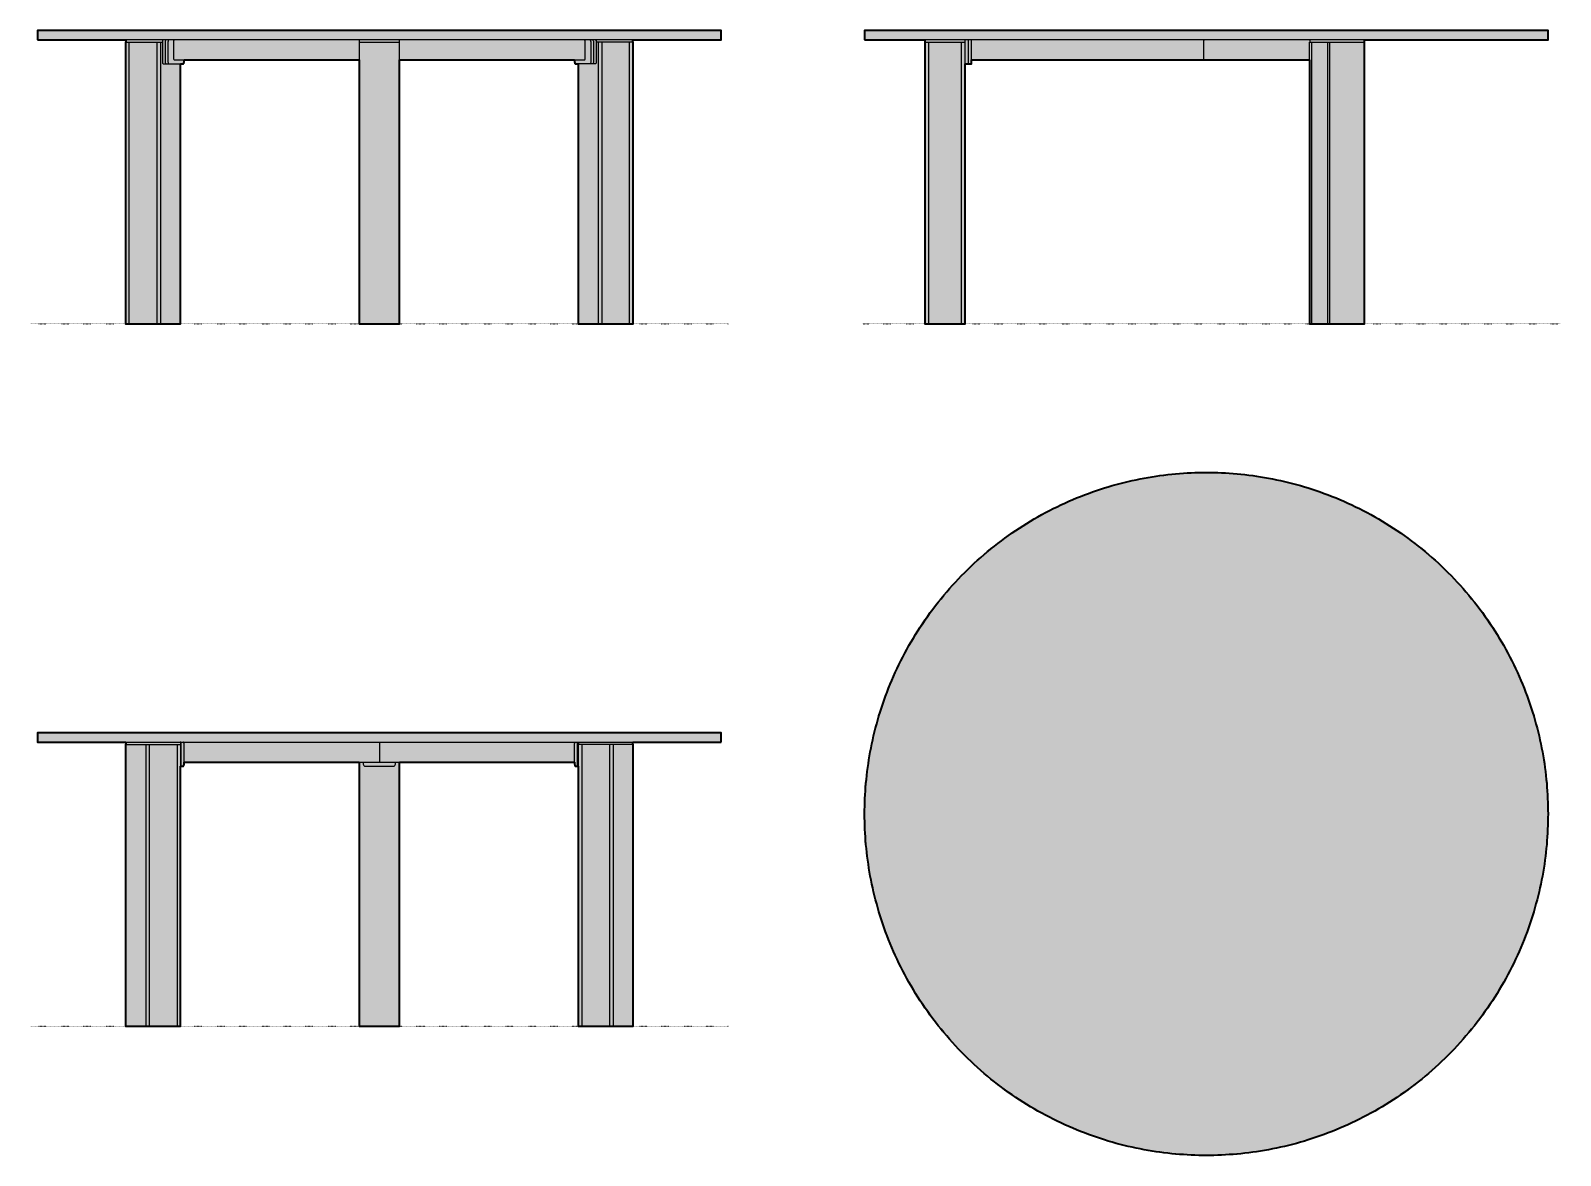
# Model space of a CAD drawing. Header units: millimetres. Extents: x 0 to 3805, y -2070 to 730.
import ezdxf

# ---------------------------------------------------------------- set-up
doc = ezdxf.new("R2010")
doc.units = ezdxf.units.MM
doc.linetypes.add('Dots', pattern=[1, 0, -1])
doc.layers.add('Blocks', color=7, linetype='Continuous')
doc.layers.add('Blocks$Fill', color=7, linetype='Continuous', true_color=0xffffff)
for name, color, linetype, lineweight, true_color in [('Blocks$Inner', 7, 'Continuous', 25, 0x007f00), ('Blocks$Outline', 7, 'Continuous', 35, 0xff3f3f), ('Groud', 7, 'Dots', 25, 0x243775)]:
    doc.layers.add(name, color=color, linetype=linetype, lineweight=lineweight, true_color=true_color)

# ---------------------------------------------------------------- blocks, each defined once
blk = doc.blocks.new('HEB 05 Table Top')
at = {"layer": 'Blocks$Fill'}
blk.add_hatch(color=256, dxfattribs=at).paths.add_polyline_path([(1700, 0), (1699.8, 18.9), (1699.2, 37.9), (1698.1, 57.1), (1696.6, 76.4), (1694.6, 95.8), (1692.1, 115.3), (1689.2, 135), (1685.8, 154.7), (1681.9, 174.4), (1677.5, 194.2), (1672.6, 214.1), (1667.2, 233.9), (1661.3, 253.7), (1654.8, 273.5), (1647.8, 293.2), (1640.3, 312.9), (1632.3, 332.4), (1623.7, 351.9), (1614.6, 371.2), (1605, 390.4), (1594.9, 409.4), (1584.3, 428.2), (1573.1, 446.8), (1561.4, 465.1), (1549.3, 483.2), (1536.6, 501), (1523.5, 518.6), (1509.9, 535.8), (1495.8, 552.6), (1481.3, 569.1), (1466.4, 585.3), (1451, 601), (1435.3, 616.4), (1419.1, 631.3), (1402.6, 645.8), (1385.8, 659.9), (1368.6, 673.5), (1351, 686.6), (1333.2, 699.3), (1315.1, 711.4), (1296.8, 723.1), (1278.2, 734.3), (1259.4, 744.9), (1240.4, 755), (1221.2, 764.6), (1201.9, 773.7), (1182.4, 782.3), (1162.9, 790.3), (1143.2, 797.8), (1123.5, 804.8), (1103.7, 811.3), (1083.9, 817.2), (1064.1, 822.6), (1044.2, 827.5), (1024.4, 831.9), (1004.7, 835.8), (985, 839.2), (965.3, 842.1), (945.8, 844.6), (926.4, 846.6), (907.1, 848.1), (887.9, 849.2), (868.9, 849.8), (850, 850), (831.1, 849.8), (812.1, 849.2), (792.9, 848.1), (773.6, 846.6), (754.2, 844.6), (734.7, 842.1), (715, 839.2), (695.3, 835.8), (675.6, 831.9), (655.8, 827.5), (635.9, 822.6), (616.1, 817.2), (596.3, 811.3), (576.5, 804.8), (556.8, 797.8), (537.1, 790.3), (517.6, 782.3), (498.1, 773.7), (478.8, 764.6), (459.6, 755), (440.6, 744.9), (421.8, 734.3), (403.2, 723.1), (384.9, 711.4), (366.8, 699.3), (349, 686.6), (331.4, 673.5), (314.2, 659.9), (297.4, 645.8), (280.9, 631.3), (264.7, 616.4), (249, 601), (233.6, 585.3), (218.7, 569.1), (204.2, 552.6), (190.1, 535.8), (176.5, 518.6), (163.4, 501), (150.7, 483.2), (138.6, 465.1), (126.9, 446.8), (115.7, 428.2), (105.1, 409.4), (95, 390.4), (85.4, 371.2), (76.3, 351.9), (67.7, 332.4), (59.7, 312.9), (52.2, 293.2), (45.2, 273.5), (38.7, 253.7), (32.8, 233.9), (27.4, 214.1), (22.5, 194.2), (18.1, 174.4), (14.2, 154.7), (10.8, 135), (7.9, 115.3), (5.4, 95.8), (3.4, 76.4), (1.9, 57.1), (0.8, 37.9), (0.2, 18.9), (0, 0), (0.2, -18.9), (0.8, -37.9), (1.9, -57.1), (3.4, -76.4), (5.4, -95.8), (7.9, -115.3), (10.8, -135), (14.2, -154.7), (18.1, -174.4), (22.5, -194.2), (27.4, -214.1), (32.8, -233.9), (38.7, -253.7), (45.2, -273.5), (52.2, -293.2), (59.7, -312.9), (67.7, -332.4), (76.3, -351.9), (85.4, -371.2), (95, -390.4), (105.1, -409.4), (115.7, -428.2), (126.9, -446.8), (138.6, -465.1), (150.7, -483.2), (163.4, -501), (176.5, -518.6), (190.1, -535.8), (204.2, -552.6), (218.7, -569.1), (233.6, -585.3), (249, -601), (264.7, -616.4), (280.9, -631.3), (297.4, -645.8), (314.2, -659.9), (331.4, -673.5), (349, -686.6), (366.8, -699.3), (384.9, -711.4), (403.2, -723.1), (421.8, -734.3), (440.6, -744.9), (459.6, -755), (478.8, -764.6), (498.1, -773.7), (517.6, -782.3), (537.1, -790.3), (556.8, -797.8), (576.5, -804.8), (596.3, -811.3), (616.1, -817.2), (635.9, -822.6), (655.8, -827.5), (675.6, -831.9), (695.3, -835.8), (715, -839.2), (734.7, -842.1), (754.2, -844.6), (773.6, -846.6), (792.9, -848.1), (812.1, -849.2), (831.1, -849.8), (850, -850), (868.9, -849.8), (887.9, -849.2), (907.1, -848.1), (926.4, -846.6), (945.8, -844.6), (965.3, -842.1), (985, -839.2), (1004.7, -835.8), (1024.4, -831.9), (1044.2, -827.5), (1064.1, -822.6), (1083.9, -817.2), (1103.7, -811.3), (1123.5, -804.8), (1143.2, -797.8), (1162.9, -790.3), (1182.4, -782.3), (1201.9, -773.7), (1221.2, -764.6), (1240.4, -755), (1259.4, -744.9), (1278.2, -734.3), (1296.8, -723.1), (1315.1, -711.4), (1333.2, -699.3), (1351, -686.6), (1368.6, -673.5), (1385.8, -659.9), (1402.6, -645.8), (1419.1, -631.3), (1435.3, -616.4), (1451, -601), (1466.4, -585.3), (1481.3, -569.1), (1495.8, -552.6), (1509.9, -535.8), (1523.5, -518.6), (1536.6, -501), (1549.3, -483.2), (1561.4, -465.1), (1573.1, -446.8), (1584.3, -428.2), (1594.9, -409.4), (1605, -390.4), (1614.6, -371.2), (1623.7, -351.9), (1632.3, -332.4), (1640.3, -312.9), (1647.8, -293.2), (1654.8, -273.5), (1661.3, -253.7), (1667.2, -233.9), (1672.6, -214.1), (1677.5, -194.2), (1681.9, -174.4), (1685.8, -154.7), (1689.2, -135), (1692.1, -115.3), (1694.6, -95.8), (1696.6, -76.4), (1698.1, -57.1), (1699.2, -37.9), (1699.8, -18.9)], flags=0)
at = {"layer": 'Blocks$Inner'}
blk.add_circle((850, 0), 850, dxfattribs=at)
at = {"layer": 'Blocks$Outline'}
blk.add_rational_spline([(1700, 0), (1700, 850), (850, 850), (0, 850), (0, 0), (0, -850), (850, -850), (1700, -850), (1700, 0)], [1, 0.707106781187, 1, 0.707106781187, 1, 0.707106781187, 1, 0.707106781187, 1], degree=2, knots=[0, 0, 0, 1335.176878, 1335.176878, 2670.353756, 2670.353756, 4005.530633, 4005.530633, 5340.707511, 5340.707511, 5340.707511], dxfattribs=at)
blk = doc.blocks.new('HEB 05 Table Side')
at = {"layer": 'Blocks$Fill'}
blk.add_hatch(color=256, dxfattribs=at).paths.add_polyline_path([(1111, 657), (1111, 0), (1247.6, 0), (1247.6, 701), (1247.3, 701), (1247.3, 707), (1704.3, 707), (1704.3, 730), (4.3, 730), (4.3, 707), (154.3, 707), (154.3, 0), (254.3, 0), (254.3, 647), (270.3, 647), (270.3, 657)], flags=0)
at = {"layer": 'Blocks$Inner'}
blk.add_line((847.1, 703), (847.1, 661), dxfattribs=at)
for points in [[(4.3, 707), (4.3, 730), (1704.3, 730), (1704.3, 707)], [(1111, 701), (1247.6, 701), (1247.6, 0), (1111, 0)]]:
    blk.add_lwpolyline(points, close=True, dxfattribs=at)
for points in [[(154.3, 707), (154.3, 0), (254.3, 0), (254.3, 707)], [(154.3, 701), (254.3, 701)], [(164.3, 0), (164.3, 701)], [(244.3, 701), (244.3, 0)], [(254.3, 647), (270.3, 647), (270.3, 707)], [(262.3, 707), (262.3, 647)], [(1111.4, 707), (1111.4, 701)], [(1116, 701), (1116, 0)], [(1156, 701), (1156, 0)], [(1161, 701), (1161, 0)], [(1247.3, 707), (1247.3, 701)], [(270.3, 657), (1111, 657)]]:
    blk.add_lwpolyline(points, dxfattribs=at)
for centre, radius, start, end in [((853.8, 703), 6.67, 164.0123, 180), ((851.5, 703.7), 4.29, 142.1197, 164.0123), ((849.6, 705.1), 1.87, 96.4993, 142.1197), ((853.8, 661), 6.67, 180, 195.9877), ((851.5, 660.3), 4.29, 195.9877, 217.8803), ((849.6, 658.9), 1.87, 217.8803, 263.5007)]:
    blk.add_arc(centre, radius, start, end, dxfattribs=at)
at = {"layer": 'Blocks$Outline'}
for points in [[(1247.3, 707), (1704.3, 707), (1704.3, 730), (4.3, 730), (4.3, 707)], [(4.3, 707), (154.3, 707)], [(154.3, 707), (154.3, 0), (254.3, 0), (254.3, 647)], [(1111, 657), (1111, 0), (1247.6, 0), (1247.6, 701), (1247.3, 701)], [(1247.3, 701), (1247.3, 707)], [(254.3, 647), (270.3, 647), (270.3, 657)], [(270.3, 657), (1111, 657)]]:
    blk.add_lwpolyline(points, dxfattribs=at)
blk = doc.blocks.new('HEB 05 Table Back')
at = {"layer": 'Blocks$Fill'}
blk.add_hatch(color=256, dxfattribs=at).paths.add_polyline_path([(1717.5, 707), (1717.5, 730), (17.5, 730), (17.5, 707), (236.6, 707), (236.6, 701), (236.3, 701), (236.3, 0), (372.9, 0), (372.9, 647), (379.2, 647), (379.3, 647), (379.3, 647), (379.4, 647), (379.4, 647), (379.4, 647), (379.5, 647), (379.5, 647), (379.6, 647), (379.6, 647.1), (379.6, 647.1), (379.7, 647.1), (379.7, 647.1), (379.8, 647.1), (379.8, 647.1), (379.8, 647.2), (379.9, 647.2), (379.9, 647.2), (380, 647.2), (380, 647.3), (380.1, 647.3), (380.1, 647.3), (380.1, 647.4), (380.2, 647.4), (380.2, 647.4), (380.3, 647.5), (380.3, 647.5), (380.3, 647.5), (380.4, 647.6), (380.4, 647.6), (380.4, 647.6), (380.5, 647.7), (380.5, 647.7), (380.5, 647.7), (380.6, 647.8), (380.6, 647.8), (380.6, 647.9), (380.7, 647.9), (380.7, 647.9), (380.7, 648), (380.8, 648), (380.8, 648.1), (380.8, 648.1), (380.8, 648.2), (380.9, 648.2), (380.9, 648.3), (380.9, 648.3), (380.9, 648.3), (381, 648.4), (381, 648.6), (381.1, 648.7), (381.2, 648.9), (381.3, 649.1), (381.3, 649.3), (381.4, 649.5), (381.4, 649.7), (381.5, 649.9), (381.5, 650.1), (381.6, 650.4), (381.6, 650.7), (381.7, 650.9), (381.7, 651.2), (381.7, 651.5), (381.7, 651.7), (381.7, 652), (381.7, 657), (817.5, 657), (817.5, 0), (917.5, 0), (917.5, 657), (1353.2, 657), (1353.2, 652), (1353.2, 651.7), (1353.3, 651.5), (1353.3, 651.2), (1353.3, 650.9), (1353.3, 650.7), (1353.4, 650.4), (1353.4, 650.1), (1353.5, 649.9), (1353.5, 649.7), (1353.6, 649.5), (1353.6, 649.3), (1353.7, 649.1), (1353.8, 648.9), (1353.8, 648.7), (1353.9, 648.6), (1354, 648.4), (1354, 648.3), (1354.1, 648.3), (1354.1, 648.3), (1354.1, 648.2), (1354.1, 648.2), (1354.2, 648.1), (1354.2, 648.1), (1354.2, 648), (1354.2, 648), (1354.3, 647.9), (1354.3, 647.9), (1354.3, 647.9), (1354.4, 647.8), (1354.4, 647.8), (1354.4, 647.7), (1354.5, 647.7), (1354.5, 647.7), (1354.5, 647.6), (1354.6, 647.6), (1354.6, 647.6), (1354.6, 647.5), (1354.7, 647.5), (1354.7, 647.5), (1354.8, 647.4), (1354.8, 647.4), (1354.8, 647.4), (1354.9, 647.3), (1354.9, 647.3), (1355, 647.3), (1355, 647.2), (1355, 647.2), (1355.1, 647.2), (1355.1, 647.2), (1355.2, 647.1), (1355.2, 647.1), (1355.2, 647.1), (1355.3, 647.1), (1355.3, 647.1), (1355.4, 647.1), (1355.4, 647), (1355.4, 647), (1355.5, 647), (1355.5, 647), (1355.6, 647), (1355.6, 647), (1355.7, 647), (1355.7, 647), (1355.7, 647), (1362.1, 647), (1362.1, 0), (1498.7, 0), (1498.7, 701), (1498.3, 701), (1498.3, 707)], flags=0)
at = {"layer": 'Blocks$Inner'}
for p, q in [((374.8, 652), (374.8, 702)), ((381.7, 652), (381.7, 702)), ((1353.2, 652), (1353.2, 702)), ((1360.2, 652), (1360.2, 702)), ((372.9, 647), (379.2, 647)), ((827.5, 657), (827.5, 652)), ((832.5, 647), (902.5, 647)), ((907.5, 652), (907.5, 657)), ((1362.1, 647), (1355.7, 647))]:
    blk.add_line(p, q, dxfattribs=at)
for points in [[(1717.5, 707), (1717.5, 730), (17.5, 730), (17.5, 707)], [(372.9, 701), (372.9, 0), (236.3, 0), (236.3, 701)], [(1362.1, 701), (1362.1, 0), (1498.7, 0), (1498.7, 701)]]:
    blk.add_lwpolyline(points, close=True, dxfattribs=at)
for points in [[(236.6, 707), (236.6, 701)], [(286.3, 701), (286.3, 0)], [(294.9, 701), (294.9, 0)], [(364.2, 701), (364.2, 0)], [(372.5, 707), (372.5, 701)], [(867.5, 707), (867.5, 657)], [(1362.5, 707), (1362.5, 701)], [(1370.8, 701), (1370.8, 0)], [(1440, 701), (1440, 0)], [(1448.7, 701), (1448.7, 0)], [(1498.3, 707), (1498.3, 701)], [(381.7, 657), (1353.2, 657)], [(917.5, 657), (917.5, 0), (817.5, 0), (817.5, 657)]]:
    blk.add_lwpolyline(points, dxfattribs=at)
for centre, radius, start, end in [((372.3, 705.6), 1.39, 59.7311, 85.7283), ((371.4, 704.4), 2.91, 25.3158, 57.0268), ((368.3, 702.7), 6.41, 12.7389, 26.8465), ((365.4, 702), 9.36, 359.8074, 12.9587), ((379.2, 705.6), 1.39, 59.7311, 85.7283), ((378.3, 704.4), 2.91, 25.3158, 57.0268), ((375.2, 702.7), 6.41, 12.7389, 26.8465), ((372.4, 702), 9.36, 359.8074, 12.9587), ((371.5, 649.6), 2.78, 299.4629, 335.2202), ((368.3, 651.3), 6.41, 333.1535, 347.2611), ((365.4, 652), 9.36, 347.0413, 0.1926), ((379.2, 648.4), 1.36, 270.5014, 299.5289), ((378.4, 649.6), 2.86, 302.1152, 334.9607), ((375.2, 651.3), 6.41, 333.1535, 347.2611), ((372.4, 652), 9.36, 347.0413, 0.1926), ((832.5, 652), 5, 180, 270), ((902.5, 652), 5, 270, 0)]:
    blk.add_arc(centre, radius, start, end, dxfattribs=at)
at = {"layer": 'Blocks$Inner', "extrusion": (0, 0, -1)}
for centre, radius, start, end in [((-1362.6, 702), 9.36, 359.8074, 12.9587), ((-1359.7, 702.7), 6.41, 12.7389, 26.8465), ((-1356.6, 704.4), 2.91, 25.3158, 57.0268), ((-1355.8, 705.6), 1.39, 59.7311, 85.7283), ((-1369.5, 702), 9.36, 359.8074, 12.9587), ((-1366.7, 702.7), 6.41, 12.7389, 26.8465), ((-1363.6, 704.4), 2.91, 25.3158, 57.0268), ((-1362.7, 705.6), 1.39, 59.7311, 85.7283), ((-1362.6, 652), 9.36, 347.0413, 0.1926), ((-1359.7, 651.3), 6.41, 333.1535, 347.2611), ((-1356.6, 649.6), 2.86, 302.1152, 334.9607), ((-1355.8, 648.4), 1.36, 270.5014, 299.5289), ((-1369.5, 652), 9.36, 347.0413, 0.1926), ((-1366.7, 651.3), 6.41, 333.1535, 347.2611), ((-1363.5, 649.6), 2.78, 299.4629, 335.2202)]:
    blk.add_arc(centre, radius, start, end, dxfattribs=at)
at = {"layer": 'Blocks$Outline'}
for points in [[(1717.5, 707), (1717.5, 730), (17.5, 730), (17.5, 707), (236.6, 707)], [(236.6, 701), (236.3, 701), (236.3, 0), (372.9, 0), (372.9, 647)], [(236.6, 707), (236.6, 701)], [(1362.1, 647), (1362.1, 0), (1498.7, 0), (1498.7, 701), (1498.3, 701)], [(1498.3, 701), (1498.3, 707)], [(1498.3, 707), (1717.5, 707)], [(381.7, 657), (817.5, 657)], [(817.5, 657), (817.5, 0), (917.5, 0), (917.5, 657)], [(917.5, 657), (1353.2, 657)]]:
    blk.add_lwpolyline(points, dxfattribs=at)
for points, weights, knots in [([(372.9, 647), (376, 647), (379.2, 647), (379.6, 647), (379.9, 647.2), (380.6, 647.6), (381, 648.4), (381.3, 649.1), (381.5, 649.9), (381.7, 650.9), (381.7, 652), (381.7, 654.5), (381.7, 657)], [1, 1, 1, 0.968087540075, 1, 0.9592019545, 1, 0.992431256497, 1, 0.993421566528, 1, 1, 1], [0, 0, 0, 6.356349, 6.356349, 7.045719, 7.045719, 8.683359, 8.683359, 10.262486, 10.262486, 12.411206, 12.411206, 17.411206, 17.411206, 17.411206]), ([(1353.2, 657), (1353.2, 654.5), (1353.2, 652), (1353.2, 650.9), (1353.5, 649.9), (1353.7, 649.1), (1354, 648.4), (1354.4, 647.6), (1355.1, 647.2), (1355.4, 647), (1355.7, 647), (1358.9, 647), (1362.1, 647)], [1, 1, 1, 0.993421566528, 1, 0.992431256497, 1, 0.9592019545, 1, 0.968087540075, 1, 1, 1], [-17.411206, -17.411206, -17.411206, -12.411206, -12.411206, -10.262486, -10.262486, -8.683359, -8.683359, -7.045719, -7.045719, -6.356349, -6.356349, 0, 0, 0])]:
    blk.add_rational_spline(points, weights, degree=2, knots=knots, dxfattribs=at)
blk = doc.blocks.new('HEB 05 Table Front')
at = {"layer": 'Blocks$Fill'}
blk.add_hatch(color=256, dxfattribs=at).paths.add_polyline_path([(1498.3, 707), (1717.5, 707), (1717.5, 730), (17.5, 730), (17.5, 707), (236.6, 707), (236.6, 701), (236.3, 701), (236.3, 0), (372.9, 0), (372.9, 647), (379.2, 647), (379.2, 647), (379.3, 647), (379.3, 647), (379.3, 647), (379.4, 647), (379.4, 647), (379.4, 647), (379.4, 647), (379.5, 647), (379.5, 647), (379.5, 647), (379.5, 647), (379.6, 647), (379.6, 647), (379.6, 647.1), (379.6, 647.1), (379.7, 647.1), (379.7, 647.1), (379.7, 647.1), (379.7, 647.1), (379.7, 647.1), (379.8, 647.1), (379.8, 647.1), (379.8, 647.1), (379.8, 647.2), (379.9, 647.2), (379.9, 647.2), (379.9, 647.2), (379.9, 647.2), (380, 647.2), (380, 647.2), (380, 647.2), (380, 647.3), (380.1, 647.3), (380.2, 647.4), (380.2, 647.4), (380.3, 647.5), (380.3, 647.5), (380.4, 647.6), (380.4, 647.6), (380.5, 647.7), (380.5, 647.7), (380.5, 647.8), (380.6, 647.8), (380.6, 647.9), (380.7, 647.9), (380.7, 648), (380.8, 648.1), (380.8, 648.1), (380.8, 648.2), (380.9, 648.2), (380.9, 648.3), (380.9, 648.4), (381, 648.4), (381, 648.5), (381, 648.5), (381.1, 648.6), (381.1, 648.7), (381.1, 648.7), (381.2, 648.8), (381.2, 648.9), (381.2, 648.9), (381.2, 649), (381.2, 649.1), (381.3, 649.2), (381.4, 649.4), (381.4, 649.6), (381.5, 649.8), (381.5, 650), (381.5, 650.1), (381.6, 650.3), (381.6, 650.5), (381.6, 650.7), (381.7, 650.9), (381.7, 651.1), (381.7, 651.3), (381.7, 651.4), (381.7, 651.6), (381.7, 651.8), (381.7, 652), (381.7, 657), (817.5, 657), (817.5, 0), (917.5, 0), (917.5, 657), (1353.2, 657), (1353.2, 652), (1353.2, 651.8), (1353.2, 651.6), (1353.3, 651.4), (1353.3, 651.3), (1353.3, 651.1), (1353.3, 650.9), (1353.3, 650.7), (1353.4, 650.5), (1353.4, 650.3), (1353.4, 650.1), (1353.5, 650), (1353.5, 649.8), (1353.6, 649.6), (1353.6, 649.4), (1353.7, 649.2), (1353.7, 649.1), (1353.7, 649), (1353.8, 648.9), (1353.8, 648.9), (1353.8, 648.8), (1353.8, 648.7), (1353.9, 648.7), (1353.9, 648.6), (1353.9, 648.5), (1354, 648.5), (1354, 648.4), (1354, 648.4), (1354.1, 648.3), (1354.1, 648.2), (1354.1, 648.2), (1354.2, 648.1), (1354.2, 648.1), (1354.2, 648), (1354.3, 647.9), (1354.3, 647.9), (1354.4, 647.8), (1354.4, 647.8), (1354.5, 647.7), (1354.5, 647.7), (1354.6, 647.6), (1354.6, 647.6), (1354.7, 647.5), (1354.7, 647.5), (1354.8, 647.4), (1354.8, 647.4), (1354.9, 647.3), (1354.9, 647.3), (1355, 647.2), (1355, 647.2), (1355, 647.2), (1355, 647.2), (1355.1, 647.2), (1355.1, 647.2), (1355.1, 647.2), (1355.1, 647.2), (1355.1, 647.1), (1355.2, 647.1), (1355.2, 647.1), (1355.2, 647.1), (1355.2, 647.1), (1355.3, 647.1), (1355.3, 647.1), (1355.3, 647.1), (1355.3, 647.1), (1355.4, 647.1), (1355.4, 647), (1355.4, 647), (1355.4, 647), (1355.5, 647), (1355.5, 647), (1355.5, 647), (1355.5, 647), (1355.6, 647), (1355.6, 647), (1355.6, 647), (1355.6, 647), (1355.7, 647), (1355.7, 647), (1355.7, 647), (1355.7, 647), (1362.1, 647), (1362.1, 0), (1498.7, 0), (1498.7, 701), (1498.3, 701)], flags=0)
at = {"layer": 'Blocks$Inner'}
for p, q in [((327.9, 702), (327.9, 652)), ((334.8, 702), (334.8, 652)), ((341.7, 702), (341.7, 652)), ((355.5, 703), (355.5, 661)), ((1379.5, 661), (1379.5, 703)), ((1393.2, 702), (1393.2, 652)), ((1400.2, 702), (1400.2, 652)), ((1407.1, 702), (1407.1, 652)), ((330.4, 647), (379.2, 647)), ((357.5, 657), (817.5, 657)), ((381.7, 652), (381.7, 657)), ((917.5, 657), (1377.5, 657)), ((1353.2, 652), (1353.2, 657)), ((1404.6, 647), (1355.7, 647))]:
    blk.add_line(p, q, dxfattribs=at)
blk.add_lwpolyline([(17.5, 707), (17.5, 730), (1717.5, 730), (1717.5, 707)], close=True, dxfattribs=at)
for points in [[(372.9, 647), (372.9, 0), (236.3, 0), (236.3, 701), (327.9, 701)], [(236.6, 707), (236.6, 701)], [(244.9, 0), (244.9, 701)], [(314.2, 701), (314.2, 0)], [(322.9, 701), (322.9, 0)], [(817.5, 707), (817.5, 0), (917.5, 0), (917.5, 707)], [(817.5, 701), (917.5, 701)], [(1362.1, 647), (1362.1, 0), (1498.7, 0), (1498.7, 701), (1407.1, 701)], [(1412.1, 701), (1412.1, 0)], [(1420.8, 701), (1420.8, 0)], [(1490, 0), (1490, 701)], [(1498.3, 707), (1498.3, 701)]]:
    blk.add_lwpolyline(points, dxfattribs=at)
for centre, radius, start, end in [((337.4, 702), 9.55, 168.9485, 180.106), ((333.1, 703.1), 5.1, 138.5027, 171.7184), ((330.4, 705.4), 1.62, 92.8627, 136.6665), ((344.3, 702), 9.55, 168.9485, 180.106), ((340, 703.1), 5.1, 138.5027, 171.7184), ((337.4, 705.4), 1.62, 92.8627, 136.6665), ((351.3, 702), 9.55, 168.9485, 180.106), ((347, 703.1), 5.1, 138.5027, 171.7184), ((344.3, 705.4), 1.62, 92.8627, 136.6665), ((362.9, 703), 7.45, 166.1994, 180.2122), ((359.6, 703.9), 4.02, 139.674, 167.7086), ((357.5, 705.7), 1.33, 93.2594, 138.8058), ((1377.4, 705.7), 1.33, 41.1942, 86.7406), ((1375.3, 703.9), 4.02, 12.2914, 40.326), ((1372, 703), 7.45, 359.7878, 13.8006), ((337.2, 652), 9.28, 180, 198.457), ((331.9, 650.2), 3.7, 197.2007, 231.9627), ((330.4, 648.4), 1.37, 235.3912, 269.6254), ((344.1, 652), 9.28, 180, 198.457), ((338.8, 650.2), 3.7, 197.2007, 231.9627), ((337.3, 648.4), 1.37, 235.3912, 269.6254), ((351, 652), 9.28, 180, 198.457), ((345.7, 650.2), 3.7, 197.2007, 231.9627), ((344.2, 648.4), 1.37, 235.3912, 269.6254), ((362.3, 660.9), 6.82, 179.3259, 201.6489), ((358.6, 659.4), 2.83, 201.02, 230.0504), ((357.5, 658.2), 1.16, 231.6863, 268.8879), ((379.2, 648.4), 1.37, 270.3746, 304.6088), ((377.7, 650.2), 3.7, 308.0373, 342.7993), ((372.4, 652), 9.28, 341.543, 360), ((1377.5, 658.2), 1.16, 271.1121, 308.3137), ((1376.4, 659.4), 2.83, 309.9496, 338.98), ((1372.7, 660.9), 6.82, 338.3511, 0.6741)]:
    blk.add_arc(centre, radius, start, end, dxfattribs=at)
at = {"layer": 'Blocks$Inner', "extrusion": (0, 0, -1)}
for centre, radius, start, end in [((-1390.7, 705.4), 1.62, 92.8627, 136.6665), ((-1388, 703.1), 5.1, 138.5027, 171.7184), ((-1383.7, 702), 9.55, 168.9485, 180.106), ((-1397.6, 705.4), 1.62, 92.8627, 136.6665), ((-1394.9, 703.1), 5.1, 138.5027, 171.7184), ((-1390.6, 702), 9.55, 168.9485, 180.106), ((-1404.5, 705.4), 1.62, 92.8627, 136.6665), ((-1401.9, 703.1), 5.1, 138.5027, 171.7184), ((-1397.5, 702), 9.55, 168.9485, 180.106), ((-1362.5, 652), 9.28, 341.543, 360), ((-1357.3, 650.2), 3.7, 308.0373, 342.7993), ((-1355.8, 648.4), 1.37, 270.3746, 304.6088), ((-1390.7, 648.4), 1.37, 235.3912, 269.6254), ((-1389.2, 650.2), 3.7, 197.2007, 231.9627), ((-1384, 652), 9.28, 180, 198.457), ((-1397.7, 648.4), 1.37, 235.3912, 269.6254), ((-1396.2, 650.2), 3.7, 197.2007, 231.9627), ((-1390.9, 652), 9.28, 180, 198.457), ((-1404.6, 648.4), 1.37, 235.3912, 269.6254), ((-1403.1, 650.2), 3.7, 197.2007, 231.9627), ((-1397.8, 652), 9.28, 180, 198.457)]:
    blk.add_arc(centre, radius, start, end, dxfattribs=at)
at = {"layer": 'Blocks$Outline'}
for points in [[(1498.3, 707), (1717.5, 707), (1717.5, 730), (17.5, 730), (17.5, 707)], [(17.5, 707), (236.6, 707)], [(236.6, 701), (236.3, 701), (236.3, 0), (372.9, 0), (372.9, 647)], [(236.6, 707), (236.6, 701)], [(1362.1, 647), (1362.1, 0), (1498.7, 0), (1498.7, 701), (1498.3, 701)], [(1498.3, 701), (1498.3, 707)], [(817.5, 657), (817.5, 0), (917.5, 0), (917.5, 657)]]:
    blk.add_lwpolyline(points, dxfattribs=at)
for points, weights, knots in [([(372.9, 647), (376, 647), (379.2, 647), (379.6, 647), (380, 647.2), (380.9, 648), (381.2, 649.1), (381.7, 650.5), (381.7, 652), (381.7, 654.5), (381.7, 657)], [1, 1, 1, 0.955705116421, 1, 0.954339487556, 1, 0.987056655004, 1, 1, 1], [104.606134, 104.606134, 104.606134, 110.96254, 110.96254, 111.780689, 111.780689, 114.023784, 114.023784, 117.014386, 117.014386, 122.014386, 122.014386, 122.014386]), ([(1353.2, 657), (1353.2, 654.5), (1353.2, 652), (1353.2, 650.5), (1353.7, 649.1), (1354.1, 648), (1355, 647.2), (1355.3, 647), (1355.7, 647), (1358.9, 647), (1362.1, 647)], [1, 1, 1, 0.987056655004, 1, 0.954339487556, 1, 0.955705116421, 1, 1, 1], [-122.014386, -122.014386, -122.014386, -117.014386, -117.014386, -114.023784, -114.023784, -111.780689, -111.780689, -110.96254, -110.96254, -104.606134, -104.606134, -104.606134])]:
    blk.add_rational_spline(points, weights, degree=2, knots=knots, dxfattribs=at)
for points in [[(381.7, 657), (599.6, 657), (817.5, 657)], [(917.5, 657), (1135.4, 657), (1353.2, 657)]]:
    blk.add_open_spline(points, degree=2, dxfattribs=at)

msp = doc.modelspace()

# ---------------------------------------------------------------- linework, layer by layer
at = {"layer": 'Groud'}
for points in [[(0, 0), (1735, 0)], [(2070.2, 0), (3805.2, 0)], [(0, -1747.9), (1735, -1747.9)]]:
    msp.add_lwpolyline(points, dxfattribs=at)

# ---------------------------------------------------------------- block references
at = {"layer": 'Blocks'}
for name, p in [('HEB 05 Table Front', (0, 0)), ('HEB 05 Table Side', (2070.2, 0)), ('HEB 05 Table Top', (2074.5, -1219.8)), ('HEB 05 Table Back', (0, -1747.9))]:
    msp.add_blockref(name, p, dxfattribs=at)

doc.saveas('drawing.dxf')
